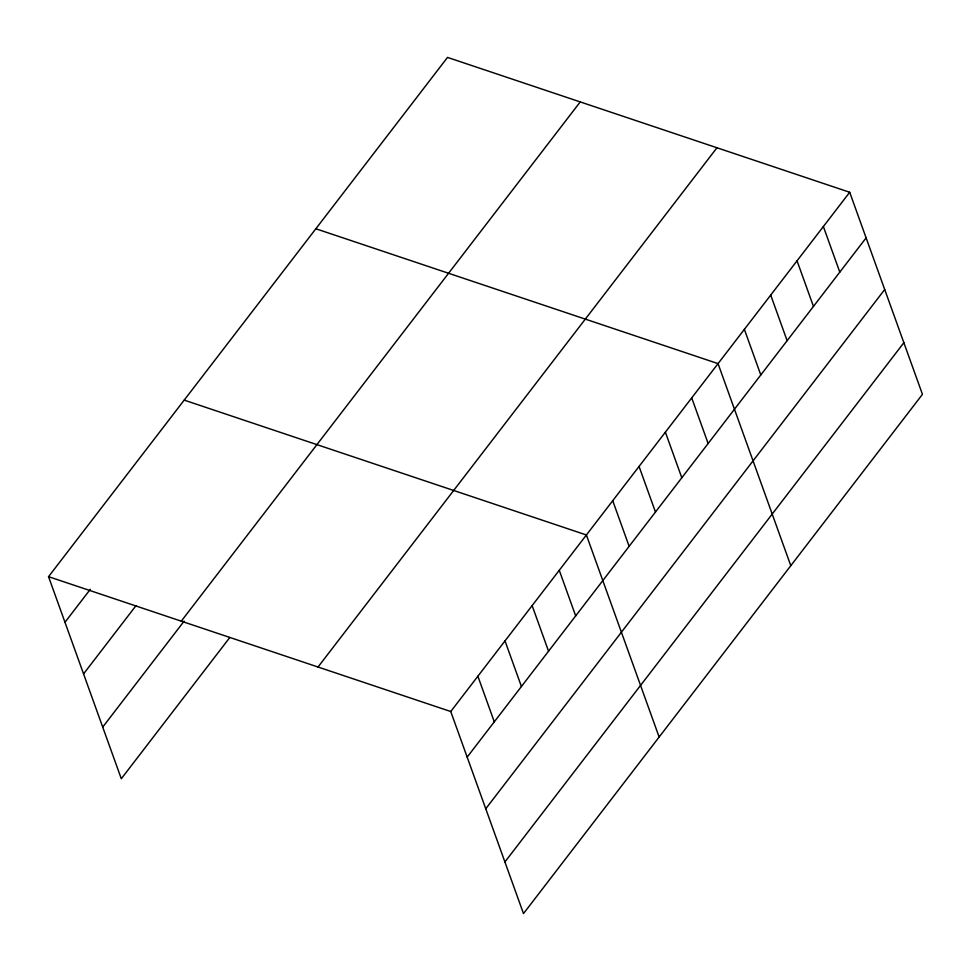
<?xml version="1.0" encoding="UTF-8"?>
<svg xmlns="http://www.w3.org/2000/svg" width="971" height="971" viewBox="0 0 971 971"><rect width="100%" height="100%" fill="white"/><g stroke="black" fill="none" stroke-linecap="round" stroke-linejoin="round"><path stroke-width="1.46" d="M48.55 576.665L447.51 57.41L849.698 192.27L922.45 394.335L523.49 913.59L450.75 711.525L48.55 576.665L121.302 778.73L229.811 637.498M64.972 622.277L90.291 589.324M83.555 673.91L136.013 605.637M181.274 621.173L580.233 101.906M102.708 727.109L184.102 621.173M318.015 667.028L716.974 147.762M450.75 711.525L849.698 192.27M467.16 757.137L866.12 237.871M485.755 808.77L884.715 289.504M504.908 861.957L903.867 342.702M315.854 228.768L718.042 363.615L790.795 565.692M184.199 400.125L586.387 534.972L659.139 737.038M823.372 226.534L839.794 272.147M797.045 260.811L813.455 306.411M770.707 295.075L787.129 340.687M744.381 329.351L760.791 374.952M691.716 397.892L708.138 443.504M665.39 432.168L681.8 477.768M639.052 466.432L655.474 512.045M612.725 500.708L629.135 546.309M559.26 570.293L575.682 615.893M532.132 605.601L548.554 651.201M505.005 640.909L521.427 686.509M477.878 676.217L494.288 721.817"/></g></svg>
